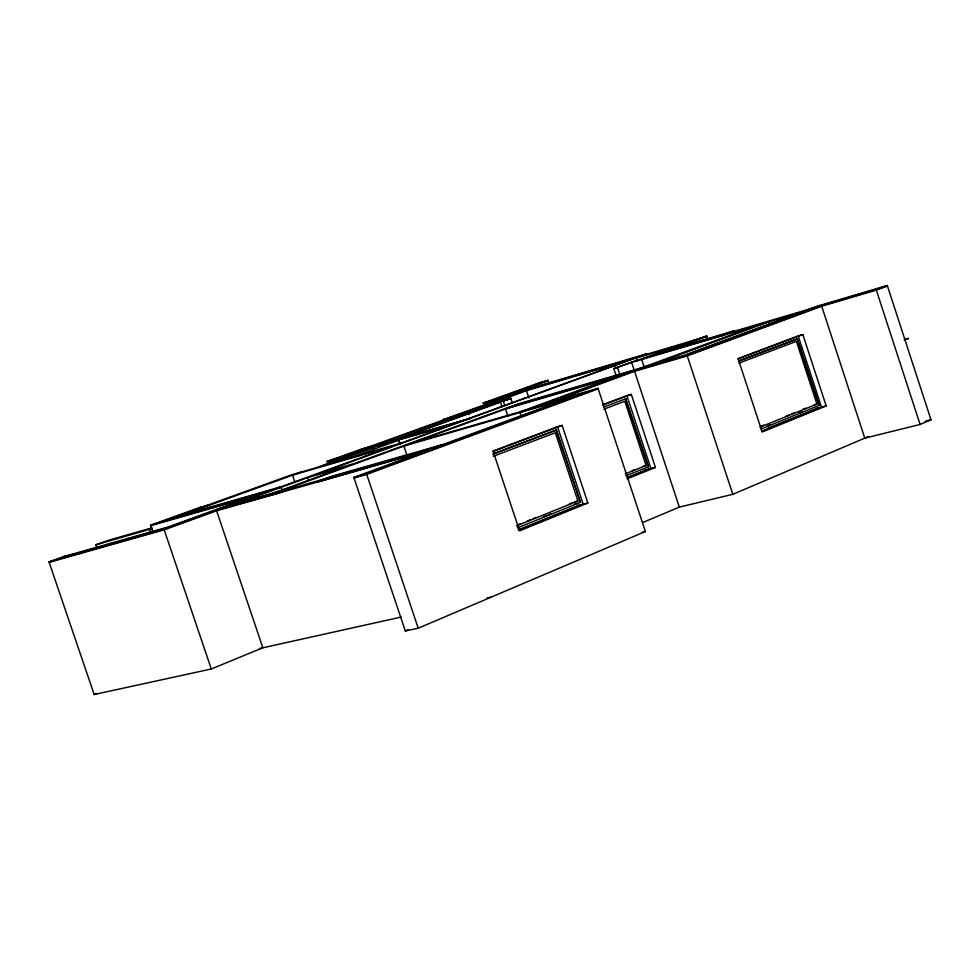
<?xml version="1.0" encoding="UTF-8"?>
<svg xmlns="http://www.w3.org/2000/svg" width="980" height="980" viewBox="0 0 980 980"><rect width="100%" height="100%" fill="white"/><g stroke="black" fill="none" stroke-linecap="round" stroke-linejoin="round"><path stroke-width="1.47" d="M887.28 285.486L876.169 289.615L821.546 305.76L864.789 438.146L920.098 424.463L931 419.783L887.28 285.486L819.88 305.442L686.539 354.638L519.449 403.515L507.371 408.44L519.449 403.515M318.059 481.891L428.468 449.881L353.841 477.419L405.316 630.985L408.133 629.797M405.316 630.985L418.215 628.205L645.379 531.515L598.021 388.325L545.346 403.589L552.83 401.971M642.66 522.573L679.324 507.101L732.82 494.312L868.721 436.468M211.288 668.985L262.848 647.78L216.433 510.274L164.015 529.335L49 561.883L94.166 694.514L211.288 668.985L164.015 529.335M518.249 530.009L579.572 505.055M767.781 428.456L817.908 408.06M518.653 530.143L581.361 504.614M762.624 430.833L819.697 407.594M519.057 530.266L583.161 504.161L557.485 426.729L492.732 451.155M761.644 431.494L821.497 407.129L798.186 335.895L737.744 358.704M587.853 502.997L519.559 530.829L493.148 451.462L562.14 425.418L587.853 502.997L577.784 505.509M826.177 405.904L762.158 431.984L738.185 358.962L802.841 334.56L826.177 405.904L816.12 408.525M627.298 478.755L655.424 467.374L631.316 394.364L627.188 395.54M94.166 694.514L96.751 693.473M517.746 524.9L520.552 523.773M527.534 520.943L530.327 519.804M533.12 518.677L535.913 517.538M569.454 503.953L572.246 502.826M761.289 426.227L764.069 425.1M786.279 416.096L789.059 414.969M791.84 413.854L794.609 412.727M802.939 409.346L805.719 408.219M516.436 525.893L577.918 500.964L555.305 432.756L493.259 456.276M760.002 427.158L816.916 404.091L796.385 341.359L738.981 363.115M543.202 516.901L546.007 515.762M547.771 515.1L550.576 513.961M574.415 504.284L577.22 503.144M767.438 425.871L770.28 424.72M798.577 413.229L801.775 411.98M517.342 527.975L580.454 502.336L556.469 430.012L493.822 453.679M761.142 428.958L819.158 405.389L797.389 338.872L738.479 361.13M625.216 473.867L646.041 465.488L624.836 401.286L603.839 409.211M625.84 475.839L648.405 466.786L625.571 398.811L648.405 466.786M627.751 477.37L646.028 469.984M628.082 477.493L649.164 468.967M627.004 478.191L650.904 468.526L626.832 395.638L602.7 404.703M632.161 470.67L634.942 469.555M904.405 340.023L908.619 338.357L904.32 339.546M492.769 454.12L556.469 430.012M738.834 361.02L797.389 338.872M602.921 405.034L631.316 394.364M603.509 407.153L625.914 398.713M545.505 404.091L634.501 371.322L687.274 355.912L821.706 306.238L876.328 290.092L887.439 285.964L667.16 351.122M646.788 366.802L769.018 321.795L769.962 324.674M317.888 481.376L332.269 476.109L442.972 444.528L572.014 396.912L519.841 412.004L520.956 415.385M366.949 473.205L354.025 477.971L366.704 474.394L598.192 388.84L555.758 401.126M372.682 471.086L385.593 466.309M388.472 465.255L404.25 459.424M407.129 458.371L422.907 452.54M444.577 444.528L569.307 398.48M353.841 477.419L366.52 473.842L598.021 388.325M545.346 403.589L634.342 370.832L687.103 355.422L821.546 305.76M321.979 480.457L325.899 479.012M722.689 334.988L733.861 330.897L722.848 335.442L635.334 360.787L613.799 368.639L616.175 375.842M519.841 412.004L621.969 374.446L507.211 407.986M521.262 412.041L527.534 409.738M528.514 409.371L622.129 374.936L505.484 408.991L276.238 492.646M630.115 371.996L634.415 370.416M635.836 369.901L756.646 325.458M270.284 494.226L346.001 466.615L307.683 477.627L232.272 505.068M613.799 368.639L631.635 362.404L807.422 310.452M641.692 359.427L695.469 339.803M707.817 339.325L706.727 335.981L664.109 351.538L733.861 330.897M277.279 492.94L291.599 487.709L277.45 493.442L216.433 510.274M667.098 350.938L706.874 336.422L505.411 396.214M615.379 364.291L598.707 370.244L613.774 365.785M49 561.883L63.431 556.677L168.119 526.995L256.552 494.863L150.602 525.207L152.709 531.442M434.03 430.637L441.416 428.983L434.03 430.637L451.829 424.156L350.24 453.838L327.002 461.543L337.108 459.081L351.452 453.887M150.847 532.434L168.291 527.485L253.857 496.382M685.253 355.556L510.2 406.725L355.017 463.32L316.663 474.369L646.947 353.731L402.168 442.727L323.314 465.635L372.829 447.725L373.797 450.616M503.953 396.643L548.09 380.73L538.106 383.266L483.201 403.05L510.654 395.344M96.873 547.71L95.893 544.819L108.805 540.152L151.974 527.852M150.602 525.207L199.565 507.542L209.549 505.166M327.002 461.543L361.718 449.012L371.849 446.525L361.718 449.012M442.801 419.746L452.993 417.211L442.801 419.746L516.399 393.642M50.47 561.883L62.279 557.62M327.149 461.984L510.752 395.687M209.389 504.712L173.987 517.501L281.04 486.778L282.167 490.159M371.702 446.096L362.355 449.465L471.441 418.056L365.307 449.085M452.846 416.782L467.987 411.318L510.874 398.615L468.134 411.735M475.631 409.027L526.346 390.248L628.817 359.832L608.739 367.132L616.175 365.405L601.732 369.252M178.385 516.423L300.958 472.14M364.364 449.232L469.089 411.392M471.968 410.351L526.481 390.652L626.061 361.13M366.055 449.71L316.565 467.595L291.036 475.018L150.761 525.672L253.771 496.186M387.81 442.507L493.614 404.213M512.32 402.964L510.739 398.199L503.23 400.918L504.81 405.683M394.646 440.51L500.486 402.192L501.932 406.529M95.893 544.819L152.292 528.563M348.954 458.187L398.86 440.13L400.305 444.454M483.336 403.454L536.832 384.172M549.045 383.633L547.955 380.326L503.818 396.238L646.947 353.731M538.106 383.266L547.955 380.326M706.727 335.981L641.545 358.986L644.534 368.063M483.201 403.05L516.264 393.237M634.844 358.521L684.628 343.76M475.484 408.611L510.739 398.199M447.627 425.884L350.24 453.838M412.592 442.887L527.313 409.701M569.282 398.26L403.858 446.072L406.737 454.696M203.926 506.783L199.565 507.542M798.565 335.797L802.841 334.56M178.544 516.693L281.199 487.268M291.599 487.709L230.668 505.092L393.715 445.802L292.579 475.165L294.992 482.368M232.285 505.178L415.471 452.956M418.252 452.16L442.972 444.528M424.279 451.658L216.605 510.764L164.187 529.825L49.159 562.361M75.227 553.847L63.431 556.677M78.131 553.026L102.851 546.019M105.767 545.199L147.931 533.255M556.432 427.023L562.14 425.418M814.049 404.85L816.916 404.091M819.158 405.389L797.034 338.97M643.272 466.198L646.041 465.488M644.326 470.204L655.424 467.374M575.052 501.687L577.918 500.964M580.454 502.336L556.113 430.122M925.096 421.241L931 419.783M642.414 532.214L645.379 531.515M259.48 648.539L401.188 617.069M487.036 597.996L491.507 597.016M149.683 529.506L150.651 532.373M307.683 477.627L308.651 480.531M398.578 440.204L399.534 443.095M366.52 473.842L418.215 628.205M526.346 390.248L528.869 397.843M505.484 408.991L507.873 416.182M467.987 411.318L469.089 414.638M636.253 358.104L637.208 360.995M631.635 362.404L679.324 507.101M617.547 367.537L619.924 374.74M687.103 355.422L732.82 494.312M686.539 354.638L819.88 305.442M876.169 289.615L920.098 424.463"/></g></svg>
